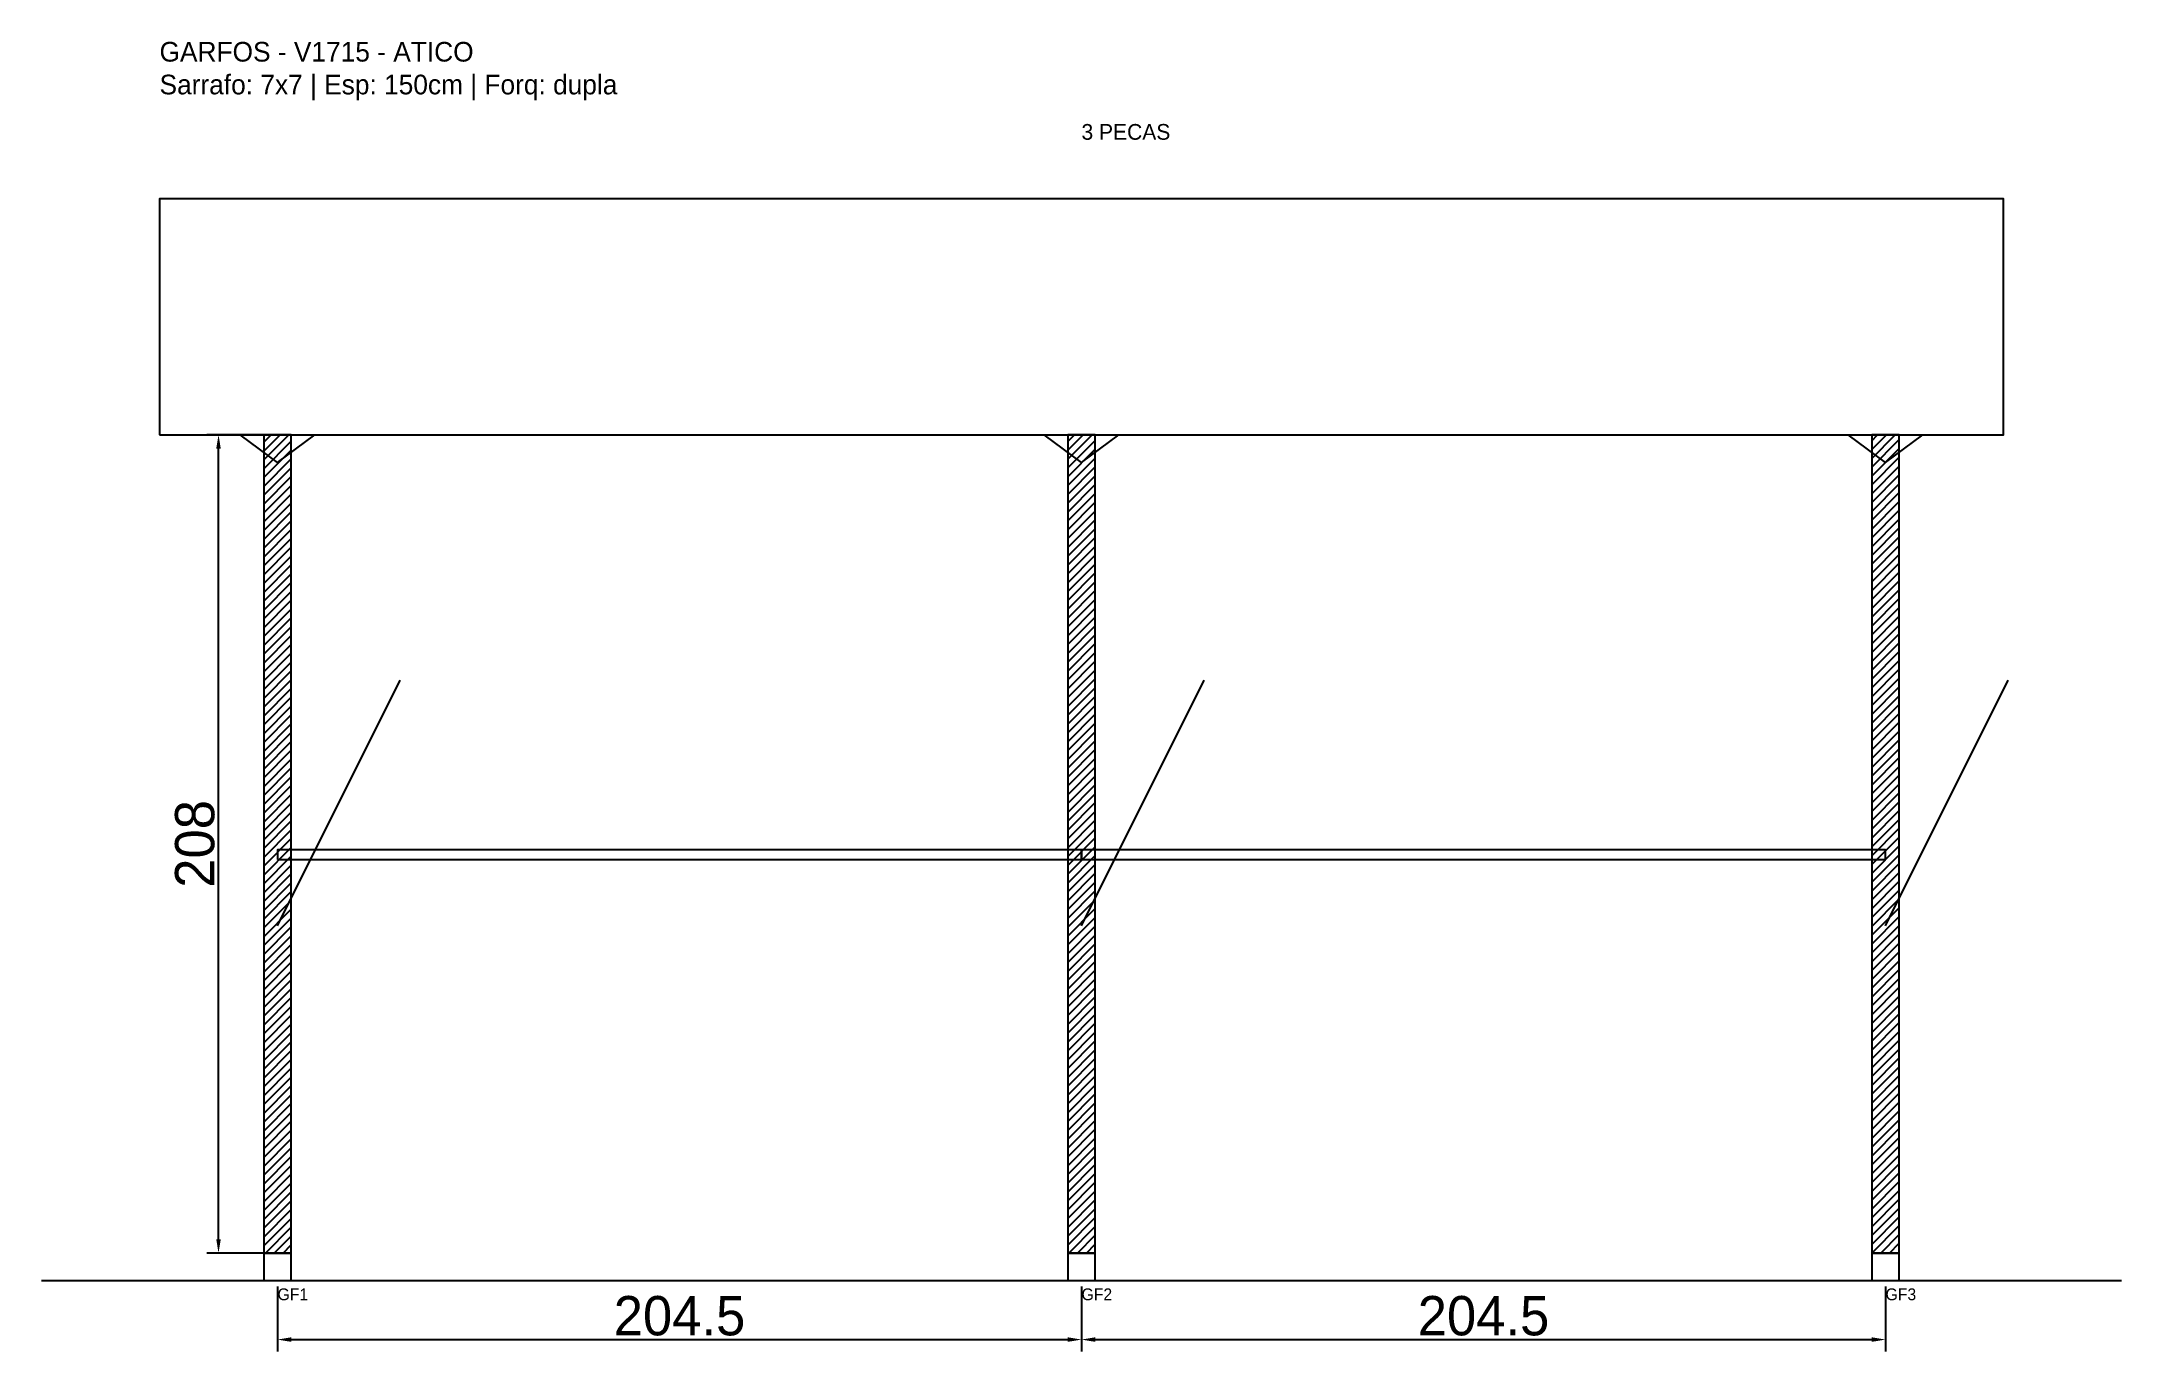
# Model space of a CAD drawing. Header units: metres. Extents: x -30 to 499, y -25 to 308.
import ezdxf

# ---------------------------------------------------------------- set-up
doc = ezdxf.new("R2010")
doc.units = ezdxf.units.M
for name, color, linetype in [('BARRA_ANCORAGEM', 1, 'Continuous'), ('COTA', 241, 'Continuous'), ('GARFOS OK', 3, 'Continuous'), ('NOME DA VIGA', 6, 'Continuous'), ('SARR_7x7', 40, 'Continuous'), ('TIRAS REESCORAMENTO', 252, 'Continuous'), ('VIGAS', 3, 'Continuous')]:
    doc.layers.add(name, color=color, linetype=linetype)
doc.dimstyles.new('EZ DXF', dxfattribs={"dimtxt": 10, "dimasz": 3.5, "dimexe": 3, "dimexo": 1.5, "dimgap": 1, "dimtad": 1, "dimdec": 1, "dimdsep": 46, "dimcen": 2.5, "dimazin": 3, "dimtfac": 1, "dimtmove": 0, "dimatfit": 3})

msp = doc.modelspace()

# ---------------------------------------------------------------- hatches: boundary and pattern name
at = {"layer": 'COTA'}
h = msp.add_hatch(dxfattribs=at)
h.set_pattern_fill('ANSI31', scale=0.5)
h.paths.add_polyline_path([(26.5, 0), (33.5, 0), (33.5, 208), (26.5, 208)])
h = msp.add_hatch(dxfattribs=at)
h.set_pattern_fill('ANSI31', scale=0.5)
h.paths.add_polyline_path([(231, 0), (238, 0), (238, 208), (231, 208)])
h = msp.add_hatch(dxfattribs=at)
h.set_pattern_fill('ANSI31', scale=0.5)
h.paths.add_polyline_path([(435.5, 0), (442.5, 0), (442.5, 208), (435.5, 208)])

# ---------------------------------------------------------------- linework, layer by layer
at = {"layer": 'BARRA_ANCORAGEM'}
for p, q in [((30, 83.2), (61.2, 145.6)), ((234.5, 83.2), (265.7, 145.6)), ((439, 83.2), (470.2, 145.6))]:
    msp.add_line(p, q, dxfattribs=at)
at = {"layer": 'GARFOS OK'}
for p, q in [((30, 201), (20.5, 208)), ((20.5, 208), (39.5, 208)), ((30, 201), (39.5, 208)), ((234.5, 201), (225, 208)), ((225, 208), (244, 208)), ((234.5, 201), (244, 208)), ((439, 201), (429.5, 208)), ((429.5, 208), (448.5, 208)), ((439, 201), (448.5, 208))]:
    msp.add_line(p, q, dxfattribs=at)
at = {"layer": 'GARFOS OK', "linetype": 'CONTINUOUS'}
msp.add_line((-30, -7), (499, -7), dxfattribs=at)
at = {"layer": 'GARFOS OK'}
for points in [[(26.5, 0), (33.5, 0), (33.5, 208), (26.5, 208), (26.5, 0)], [(231, 0), (238, 0), (238, 208), (231, 208), (231, 0)], [(435.5, 0), (442.5, 0), (442.5, 208), (435.5, 208), (435.5, 0)]]:
    msp.add_lwpolyline(points, dxfattribs=at)
at = {"layer": 'SARR_7x7'}
for points in [[(26.5, -7), (33.5, -7), (33.5, 0), (26.5, 0), (26.5, -7)], [(231, -7), (238, -7), (238, 0), (231, 0), (231, -7)], [(435.5, -7), (442.5, -7), (442.5, 0), (435.5, 0), (435.5, -7)]]:
    msp.add_lwpolyline(points, dxfattribs=at)
at = {"layer": 'TIRAS REESCORAMENTO'}
for points in [[(30, 100), (234.5, 100), (234.5, 102.5), (30, 102.5), (30, 100)], [(234.5, 100), (439, 100), (439, 102.5), (234.5, 102.5), (234.5, 100)]]:
    msp.add_lwpolyline(points, dxfattribs=at)
at = {"layer": 'VIGAS'}
msp.add_lwpolyline([(0, 208), (469, 208), (469, 268), (0, 268), (0, 208)], dxfattribs=at)

# ---------------------------------------------------------------- texts
at = {"layer": 'NOME DA VIGA'}
for s, height, p in [('3 PECAS', 4, (234.5, 283)), ('GF1', 3, (30, -12)), ('GF2', 3, (234.5, -12)), ('GF3', 3, (439, -12))]:
    msp.add_text(s, height=height, dxfattribs=at).set_placement(p)
at = {"layer": 'NOME DA VIGA', "insert": (0, 293), "char_height": 5, "attachment_point": 7}
msp.add_mtext('GARFOS - V1715 - ATICO\\PSarrafo: 7x7 | Esp: 150cm | Forq: dupla', dxfattribs=at)

# ---------------------------------------------------------------- dimensions: what is measured, and where the dimension line sits
at = {"layer": 'COTA'}
msp.add_linear_dim(base=(15, 0), p1=(30, 0), p2=(30, 208), angle=90, dimstyle='EZ DXF', dxfattribs=at).render()
for base, p1, p2 in [((30, -22), (30, -7), (234.5, -7)), ((234.5, -22), (234.5, -7), (439, -7))]:
    msp.add_linear_dim(base=base, p1=p1, p2=p2, dimstyle='EZ DXF', dxfattribs=at).render()

doc.saveas('drawing.dxf')
